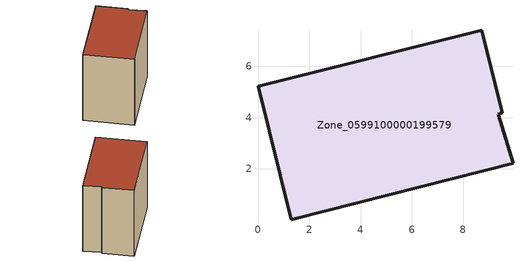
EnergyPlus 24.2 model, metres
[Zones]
Zone_0599100000199579
 floor ground (C_G): 1.43,0.05 1.3,0.01 0,5.23 8.72,7.41 9.53,4.19 9.37,4.13 9.95,2.22 z0
 wall outside (C_F): 9.53,4.19 8.72,7.41 0,5.23 1.3,0.01 1.43,0.05 9.95,2.22 9.37,4.13 9.53,4.19 z0:8.09
 roof outside (C_R): 1.3,0.01 1.43,0.05 9.95,2.22 9.37,4.13 9.53,4.19 8.72,7.41 0,5.23 z8.09
[BUILDING]
Pand.0599100000199579: North Axis=0; Terrain=City; Loads Convergence Tolerance Value=0.04; Temperature Convergence Tolerance Value=0.4; Solar Distribution=FullExterior; Maximum Number of Warmup Days=25; Minimum Number of Warmup Days=1
[Site:Location]
Rotterdam.The.Hague.AP_ZH_NLD Design_Conditions: Latitude=51.96; Longitude=4.45; Time Zone=1; Elevation=-4.5
[SITE:GROUNDTEMPERATURE:BUILDINGSURFACE]
18, 18, 18, 18, 18, 18, 18, 18, 18, 18, 18, 18
[MATERIAL] Thermal Absorptance=0.9; Solar Absorptance=0.7; Visible Absorptance=0.7
Name | Roughness | Thickness | Conductivity | Density | Specific Heat
G.TI.1975-1991 | MediumSmooth | 0.15 | 0.288461 | 540 | 1210
F.TI.1975-1991 | Rough | 0.3 | 0.230769 | 1920 | 840
R.TI.1975-1991 | MediumRough | 0.2 | 0.153846 | 1500 | 1000
[CONSTRUCTION]
C_G: G.TI.1975-1991
C_F: F.TI.1975-1991
C_R: R.TI.1975-1991
[ZONE]
Zone_0599100000199579: Type=1; Multiplier=1; Ceiling Height=Autocalculate; Volume=Autocalculate; Floor Area=autocalculate; Part of Total Floor Area=Yes
[ZONEINFILTRATION:DESIGNFLOWRATE]
Infil_Zone_0599100000199579: Zone or ZoneList or Space or SpaceList=Zone_0599100000199579; Schedule=AlwaysOn; Design Flow Rate Calculation Method=Flow/Area; Flow Rate per Floor Area=0.003; Constant Term Coefficient=1; Temperature Term Coefficient=0; Velocity Term Coefficient=0; Velocity Squared Term Coefficient=0
[HVACTEMPLATE:ZONE:IDEALLOADSAIRSYSTEM]
Zone_0599100000199579: Maximum Heating Supply Air Temperature=50; Minimum Cooling Supply Air Temperature=13; Maximum Heating Supply Air Humidity Ratio=0.0156; Minimum Cooling Supply Air Humidity Ratio=0.0077; Heating Limit=NoLimit; Cooling Limit=NoLimit; Dehumidification Control Type=ConstantSensibleHeatRatio; Cooling Sensible Heat Ratio=0.7; Dehumidification Setpoint=60; Humidification Control Type=None; Humidification Setpoint=30; Outdoor Air Method=None; Outdoor Air Flow Rate per Person=0.00944; Outdoor Air Flow Rate per Zone Floor Area=0; Outdoor Air Flow Rate per Zone=0; Demand Controlled Ventilation Type=None; Outdoor Air Economizer Type=NoEconomizer; Heat Recovery Type=None; Sensible Heat Recovery Effectiveness=0.7; Latent Heat Recovery Effectiveness=0.65
[ZONECONTROL:THERMOSTAT]
ThermostatControl_Zone_0599100000199579: Zone or ZoneList=Zone_0599100000199579; Control Type Schedule=DualSetpointControlType; Control 1=Thermostat_Zone_0599100000199579; Temperature Difference Between Cutout And Setpoint=0
[THERMOSTATSETPOINT:DUALSETPOINT]
Thermostat_Zone_0599100000199579: Heating Setpoint Temperature Schedule=HeatingSetpoint_Zone_0599100000199579; Cooling Setpoint Temperature Schedule=CoolingSetpoint_Zone_0599100000199579
[SCHEDULE:COMPACT]
HeatingSetpoint_Zone_0599100000199579: Through: 12/31, For: AllDays, Until: 24:00, 21
CoolingSetpoint_Zone_0599100000199579: Through: 12/31, For: AllDays, Until: 24:00, 24
DualSetpointControlType: Through: 12/31, For: AllDays, Until: 24:00, 4
AlwaysOn: Through: 12/31, For: AllDays, Until: 24:00, 1
